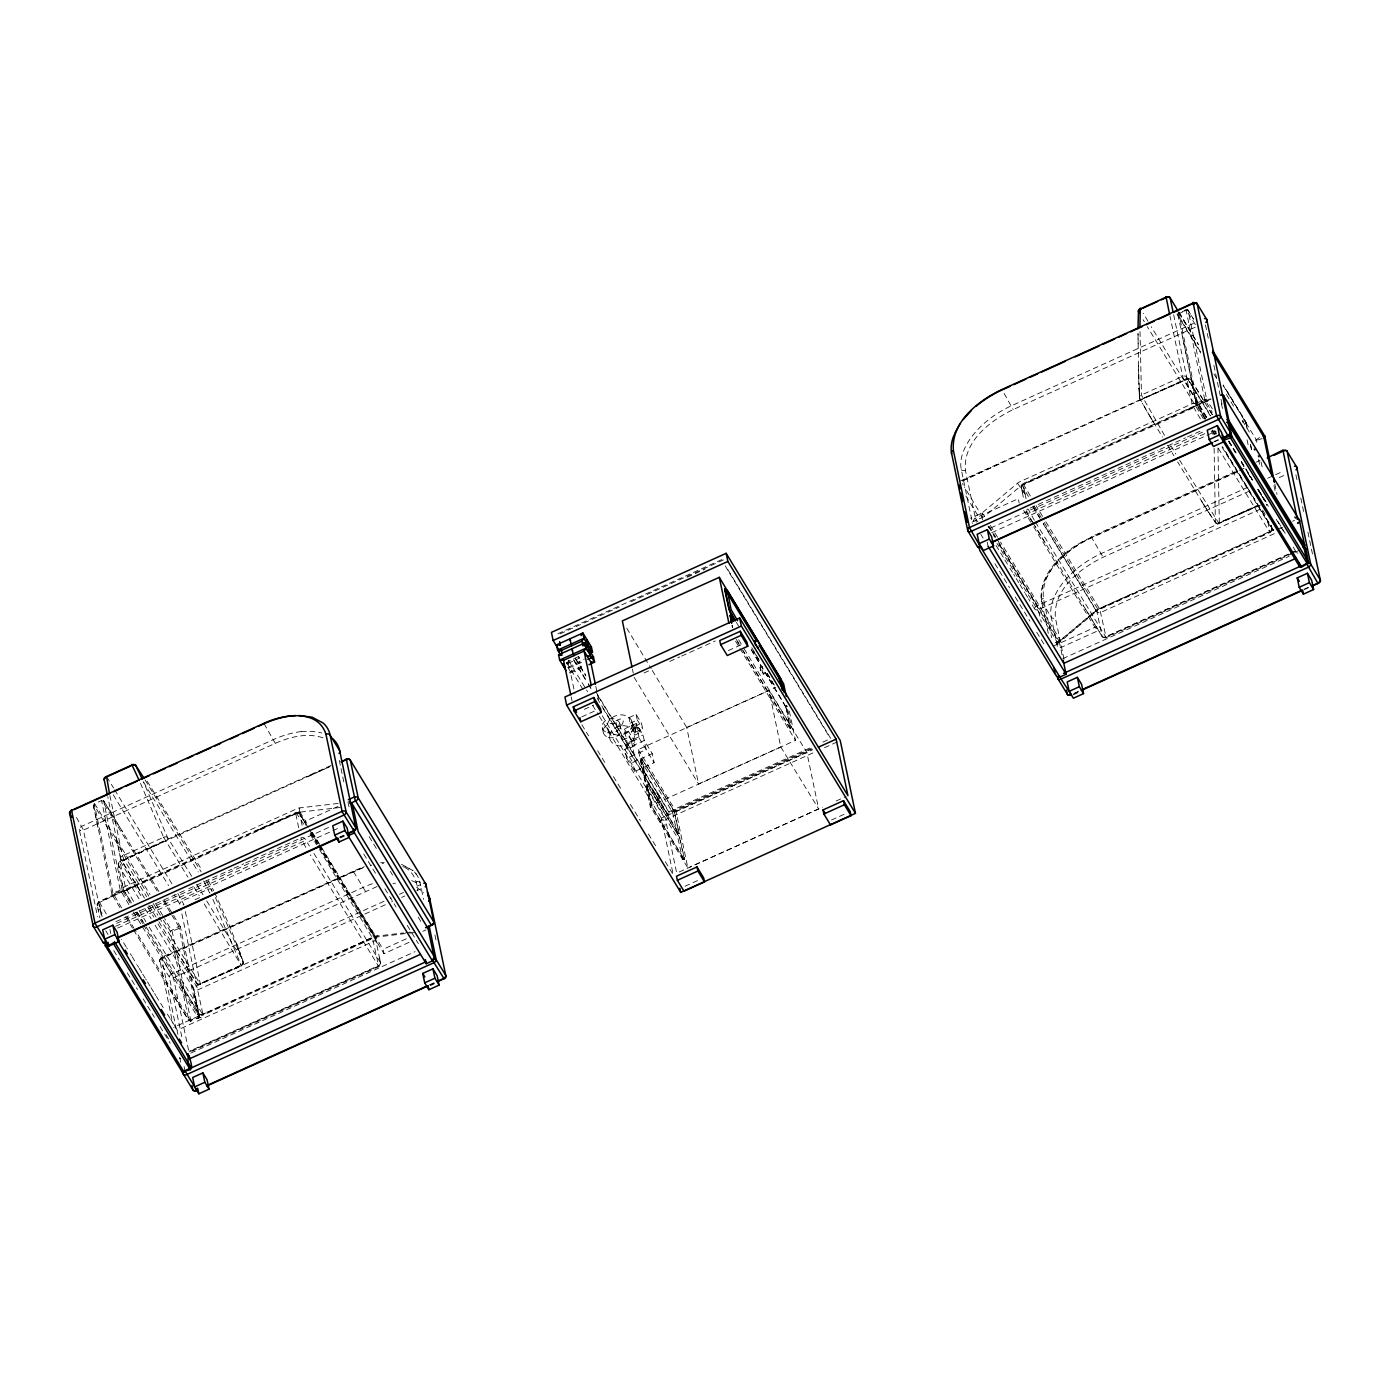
<?xml version="1.0" encoding="UTF-8"?>
<svg xmlns="http://www.w3.org/2000/svg" width="1390" height="1390" viewBox="0 0 1390 1390"><rect width="100%" height="100%" fill="white"/><g stroke="black" fill="none" stroke-linecap="round" stroke-linejoin="round"><path stroke-width="0.75" stroke-dasharray="5 3.75" d="M148.73 896.081L93.686 804.428M1296.575 552.595L1297.913 553.185M1217.935 447.945L1219.36 523.735L1215.677 522.953L1203.201 503.805M133.527 929.858L188.849 1020.66C208.465 1015.013 206.328 1015.986 188.918 1020.833L169.841 989.454M751.226 649.808L784.255 704.4A5.491 0.904 65.8 0 1 784.933 705.599L786.653 709.091L790.267 728.516L786.323 708.778M616.013 720.715C631.911 712.201 616.865 738.159 615.926 720.854M657.818 793.568C659.486 796.331 657.487 791.64 655.038 793.221C654.065 794.958 654.899 797.096 655.837 798.659C662.3 805.991 658.096 788.755 659.833 798.937M660.111 821.559C666.14 813.098 667.165 836.711 660.146 821.907M765.664 672.517L763.666 674.15L760.695 670.414M190.969 1021.302L172.221 931.543L164.663 918.581M680.058 838.118L646.906 784.429L652.066 806.756L684.488 859.819L679.432 837.371L644.769 780.311L640.373 759.896L641.381 758.176L674.237 811.1L679.154 833.531L646.576 780.485L641.537 758.193L673.942 811.117L679.102 833.531M973.747 520.503L973.678 521.233A3.961 3.84 -64.6 0 1 974.807 518.227M657.522 793.36L659.677 799.007M641.329 758.245L646.385 780.693L678.511 833.288M1271.885 529.868L1269.921 532.613L1095.528 611.218L1059.858 641.12L1056.053 642.84M790.476 728.395L742.955 650.398M1266.655 505.474L1266.742 505.23A2.624 2.068 -11.8 0 0 1266.655 504.118L1266.777 504.535M1245.735 423.742L1245.909 423.255A2.624 2.068 -11.8 0 0 1245.735 421.952L1223.148 384.874M1271.815 530.111L1271.694 530.355A3.475 2.745 -11.8 0 1 1269.991 531.849L1098.083 609.619A6.62 3.892 -31.4 0 0 1095.528 611.218M631.303 732.374L633.371 728.047L635.126 727.318L638.948 727.908L640.321 732.165L635.595 734.928L631.303 732.374L635.126 727.318L640.321 732.165M1177.99 314.123L1187.581 309.692L1193.332 318.779M566.39 663.812L567.624 662.005M568.093 667.391L584.478 658.999M569.327 672.465L583.87 665.028M1177.903 313.514L1178.703 312.75L1197.433 402.648L1206.086 417.365M761.095 666.436C757.654 667.791 765.351 678.685 762.936 672.082A5.525 0.904 65.8 0 0 760.052 667.2M198.388 1017.932L199.118 1016.246L194.357 993.728L199.152 1016.472L198.179 1017.706L178.771 926.505L170.171 931.213L188.849 1020.66L190.951 1021.111M1205.13 419.346L1196.112 404.525A2.624 2.068 -11.8 0 0 1194.966 403.673L1194.097 403.482A3.51 2.78 -11.8 0 0 1191.995 403.882L1020.086 481.635A6.62 3.892 -31.4 0 0 1017.532 483.233L981.879 513.136L970.446 518.296M972.044 522.136L983.46 516.976A3.319 1.946 -31.4 0 0 984.745 516.177L1020.399 486.291A3.301 1.946 -31.4 0 1 1021.685 485.492L1193.593 407.722A3.197 1.877 -31.4 0 0 1196.13 404.525L1190.952 379.887A2.624 2.068 -11.8 0 0 1189.823 379.036L1188.954 378.844A3.51 2.78 -11.8 0 0 1186.852 379.244L1149.513 395.837M1056.469 643.379L1060.692 641.311L1096.38 611.235L1042.969 523.318M790.267 728.516L789.59 727.874A5.491 0.904 65.8 0 1 788.964 726.935L742.712 650.503M1060.17 641.676L1060.327 640.234L1000.539 542.1M1060.518 641.433L1059.058 641.033L996.995 539.198M761.06 666.453L762.745 666.574M962.575 481.009L1000.904 463.061M133.405 912.031L198.04 1017.532L199.031 1016.073L143.691 925.254M177.885 1034.386L177.034 1030.285L178.25 1029.695L373.649 941.343A3.51 2.78 -11.8 0 0 375.213 940.074L375.526 939.345A2.624 2.068 -11.8 0 0 375.352 938.059L370.73 930.344M962.523 480.662L1184.158 380.235A3.197 1.877 -31.4 0 0 1186.695 377.038L1173.612 314.574M960.646 480.818L1187.529 378.288L1190.726 379.418L1212.844 415.61M1195.139 327.258L1013.171 409.564C990.045 420.718 962.923 441.707 965.39 470.22L976.267 522.24M1237.534 471.349L1091.167 537.548C1068.041 548.702 1040.919 569.692 1043.386 598.221L1051.657 637.749M1249.523 491.035L1103.173 557.234C1080.047 568.388 1052.925 589.377 1055.392 617.907L1064.08 659.52M417.243 886.16L420.284 884.77M1258.124 505.804L1234.337 516.646M1292.561 521.233L1294.403 520.399M158.477 844.112L120.704 861.87A3.18 1.946 -32 0 0 118.289 865.084L123.467 889.722L131.372 902.683M150.589 847.674L120.026 861.783A3.51 2.78 -11.8 0 0 118.463 863.051L119.366 870.418M403.465 892.467L399.399 894.309M1273.865 529.781L1268.323 532.301M1184.193 310.265L1188.033 310.144L1206.711 399.59L1196.547 404.195L1205.182 418.338M1182.351 311.464L1188.033 310.144M98.29 802.047L101.922 800.397L157.261 891.198M1193.541 323.401L1011.573 405.706A66.32 39.042 -31.4 0 0 985.753 421.987C975.728 430.622 966.728 441.169 962.488 453.905A61.09 35.966 -31.4 0 0 961.289 469.577L972.6 523.683M322.897 737.777C307.155 732.547 290.006 736.874 275.289 743.32L83.452 830.108A3.51 2.78 -11.8 0 1 81.35 830.508L80.464 830.317M557.876 633.753L723.808 558.693L724.016 559.666L629.201 602.565M560.066 633.84L619.315 607.03M687.199 577.267L704.956 569.24M144.473 898.096L120.791 859.176A2.624 2.068 -11.8 0 1 120.6 857.891L120.93 857.161A3.51 2.78 -11.8 0 1 122.494 855.893L163.62 837.301L140.494 783.369M151.493 847.257L162.908 842.114M1143.171 398.704L1149.825 395.681M578.379 656.653L568.11 661.293L569.101 665.949L566.877 662.318M568.024 663.325L579.317 658.2L579.039 656.897M568.997 667.982L584.061 661.171M570.091 673.247L581.402 668.121L579.352 661.31M338.17 803.437L299.806 807.885A6.62 3.892 -31.4 0 0 297.095 808.667L125.17 886.438A3.475 2.745 -11.8 0 0 123.467 887.932L123.276 888.418A2.624 2.068 -11.8 0 0 123.467 889.722A3.197 1.877 -31.4 0 0 126.768 890.26L298.676 812.524A3.301 1.946 -31.4 0 1 300.049 812.125L340.967 807.382M1212.358 408.782L1206.138 399.069L1196.599 403.1L1205.564 418.929M133.822 886.299L99.698 902.353A3.18 1.946 -31.9 0 0 97.3 905.585L99.906 917.904M258.957 829.656L99.038 902.284A3.475 2.745 -11.8 0 0 97.317 903.795L98.377 910.919M1059.632 467.492L1187.738 409.546M143.326 881.99L148.904 879.47M257.185 830.49L262.918 827.867M1062.603 466.171L1023.057 484.328A3.51 2.78 -11.8 0 0 1021.494 485.597L1021.181 486.309A2.624 2.068 -11.8 0 0 1021.355 487.612L1023.7 499.114M1170.884 417.209L1176.461 414.672M1057.078 468.691L1023.735 484.398A3.18 1.946 -31.9 0 0 1021.337 487.612L1027.262 497.151M337.892 806.478L305.088 821.316L306.009 825.712M584.286 709.352L593.6 705.13M115.978 921.605L186.764 889.583M188.727 888.697L231.991 869.132M233.954 868.246L243.771 863.798M245.752 862.912L259.513 856.674M261.476 855.788L300.796 837.996A3.475 2.745 -11.8 0 1 303.211 837.649L303.767 837.788A2.624 2.068 -11.8 0 1 304.914 838.657L309.414 846.058M1030.181 508.08L1157.974 450.273M1159.938 449.387L1173.716 443.167M1175.679 442.263L1185.496 437.815M1187.477 436.929L1201.238 430.709M116.708 923.325L329.221 827.206M990.74 527.974L1203.254 431.856M115.613 926.331L302.394 841.853A3.197 1.877 -31.4 0 0 304.931 838.639M1204.8 433.663L1029.799 512.823A3.197 1.877 -31.4 0 1 1026.48 512.267M581.767 716.875L596.692 710.116M728.291 650.59L741.339 644.682M117.681 928.034L340.046 827.45M991.713 532.683L1216.042 431.213M195 899.747L200.525 897.245M339.421 837.197L343.365 835.407M1213.922 441.62L1217.866 439.831M340.22 837.284L344.181 835.494M1214.721 441.725L1218.682 439.935M340.481 837.892L344.338 836.137M628.975 717.64L636.099 714.425L641.52 723.321L642.701 728.899L635.577 732.13L630.139 723.234L628.975 717.64L634.396 726.536L635.577 732.13M1259.548 437.52L1254.718 440.856L1262.155 438.632M630.139 723.234L637.263 720.003L636.099 714.425M636.151 723.599L639.192 738.159L627.342 743.511L624.318 728.968L636.151 723.599L643.101 735.015L646.142 749.558L626.682 758.349L634.691 771.485L654.134 762.676L652.24 753.641L644.248 740.505L624.805 749.297L626.682 758.349M634.396 726.536L641.52 723.321M628.454 731.209L621.33 734.441L622.511 740.019L627.933 748.915L635.056 745.7L633.892 740.106L628.454 731.209L629.635 736.804L635.056 745.7M622.511 740.019L629.635 736.804M634.292 754.909L631.251 740.366L643.101 735.015M633.892 740.106L626.768 743.337L627.933 748.915M1235.137 471.714L1091.185 536.801L1103.173 557.234M1256.23 462.175L1260.07 460.438M363.763 867.273L161.431 958.092A3.475 2.745 -11.8 0 0 159.728 959.604L172.621 1023.04M1239.498 470.445L1245.44 467.77M1236.353 472.339L1091.984 537.635A66.32 39.042 -31.4 0 0 1066.147 553.915C1056.122 562.55 1047.122 573.097 1042.882 585.833A61.09 35.966 -31.4 0 0 1041.683 601.505L1051.292 617.247L1057.373 646.385M634.691 771.485L632.798 762.432L652.24 753.641M1247.942 487.195L1101.575 553.394A66.32 39.042 -31.4 0 0 1075.738 569.657C1065.713 578.309 1056.73 588.839 1052.473 601.575A61.09 35.966 -31.4 0 0 1051.292 617.247A2.624 2.068 -11.8 0 0 1052.421 618.116L1053.29 618.289A3.51 2.78 -11.8 0 0 1055.392 617.907M1267.715 478.247L1273.64 475.554M1275.62 474.668L1283.543 471.088M377.072 886.542L173.437 977.778A3.51 2.78 -11.8 0 1 171.335 978.178L170.466 977.987A2.624 2.068 -11.8 0 1 169.319 977.135L159.728 961.376A2.624 2.068 -11.8 0 1 159.555 960.09L161.466 957.345L364.232 866.37M1279.2 477.621L1285.124 474.928M1179.606 460.142L1218.63 522.901L1257.794 505.178M1219.43 522.988L1258.593 505.265M383.988 901.293L196.372 986.049A3.18 1.807 -30.8 0 0 193.888 989.141L199.065 1013.762A2.624 2.068 -11.8 0 0 200.195 1014.631L201.064 1014.804A3.51 2.78 -11.8 0 0 203.166 1014.422L375.091 936.652A6.62 3.892 -31.4 0 1 377.802 935.87M390.329 898.427L391.233 898.01M1229.924 518.661L1037.044 605.779A3.18 1.807 -30.9 0 0 1034.542 608.872M1260.487 505.143L1218.735 523.057M385.343 904.751L198.023 989.784A3.51 2.78 -11.8 0 1 195.921 990.167L195.052 989.993A2.624 2.068 -11.8 0 1 193.905 989.124L154.829 924.784M342.722 950.969L372.19 937.52A3.18 1.79 -31 0 1 375.387 938.042L380.495 962.714A3.197 1.877 -31.4 0 1 377.976 965.876L189.231 1051.274M1276.784 529.59L1282.292 527.21M1280.798 528.374L1282.605 527.54M811.256 748.428L669.163 812.716L668.955 811.725L811.048 747.455M822.897 742.104L830.786 738.524L726.101 566.738M602.982 708.396L668.069 815.218L667.86 814.245L812.073 749.001M665.324 861.731L673.212 874.692L661.414 818.171L812.577 749.801M1055.253 642.753L1059.058 641.033A3.319 1.946 -31.4 0 0 1060.327 640.234L1095.998 610.332A3.301 1.946 -31.4 0 1 1097.266 609.532L1269.192 531.779A3.197 1.877 -31.4 0 0 1271.728 528.565L1270.842 524.464M676.409 871.686L665.532 819.596L814.731 752.112M824.548 747.681L838.292 741.461M409.094 942.351L384.005 953.696L383.084 949.301L408.173 937.955M422.855 931.317L425.983 929.91M1053.394 646.107L1096.293 626.699L1097.214 631.095L1060.535 647.688L997.03 543.455M1288.252 554.158L1105.398 636.863A3.197 1.877 -31.4 0 1 1102.079 636.325L1035.011 526.132M1290.215 553.272L1296.123 550.596M190.048 1051.361L378.792 965.998A3.041 2.398 -11.8 0 0 380.321 962.784M1289.051 554.245L1106.214 636.968A3.475 2.745 -11.8 0 1 1103.799 637.315L1103.226 637.176A2.624 2.068 -11.8 0 1 1102.096 636.307L1096.953 611.652L1043.386 523.509M1291.032 553.359L1296.922 550.701M191.942 1051.222L378.81 966.693L380.704 963.861L379.453 957.363M1292.926 553.22L1105.606 637.906L1102.218 636.62L1083.557 605.884M1294.889 552.334L1300.779 549.658M190.76 1053.099L415.089 951.629M1062.829 658.634L1289.121 556.278M429.406 984.867L435.348 982.191M679.102 872.017L692.846 865.814M694.809 864.928L822.411 807.208M836.154 800.988L845.971 796.539M1074.626 693.019L1078.571 691.23M1303.907 589.308L1307.868 587.518M430.222 984.954L434.166 983.164M1073.462 694.01L1079.387 691.317M1304.724 589.395L1308.668 587.605M430.466 985.562L434.323 983.825M1073.341 694.774L1079.127 692.151M684.992 886.264L699.917 879.523M831.515 819.996L846.441 813.237M1152.24 394.621L1187.72 379.227A3.18 1.946 -31.5 0 1 1190.987 379.87L1193.61 384.161M1147.706 396.654L1151.65 394.864M307.92 776.524L329.986 766.585M310.978 775.116L124.092 859.75L146.645 896.776M311.447 774.925L330.073 766.637M1188.328 409.303L1211.177 399.243M1185.965 410.38L1211.072 399.121M260.347 829.066L266.081 826.442M262.727 827.988L295.653 813.359A3.51 2.78 -11.8 0 1 297.755 812.959L298.624 813.15A2.624 2.068 -11.8 0 1 299.754 814.001L303.454 819.978M265.89 826.564L296.522 813.324A3.18 1.946 -31.6 0 1 299.788 814.001L302.325 826.338M650.798 807.625L638.253 749.558L769.018 690.517L806.843 752.442L818.641 808.963L689.84 867.117M391.685 901.884L392.606 901.467M638.253 749.558L676.079 811.482L687.876 868.003L650.051 806.061L780.815 747.021L769.018 690.517M1129.948 594.885L1099.403 608.577A3.18 1.807 -30.7 0 0 1096.919 611.67A2.624 2.068 -11.8 0 0 1098.083 612.521L1098.969 612.695A3.51 2.78 -11.8 0 0 1101.054 612.312L1275.221 533.256M205.911 1012.858L175.383 1026.55A3.18 1.807 -30.7 0 0 173.68 1027.783M676.079 811.482L806.843 752.442M644.057 672.951L649.999 670.293M669.772 661.397L679.675 656.949M681.656 656.063L695.504 649.842M697.485 648.956L715.294 640.964M789.346 711.089L795.48 740.384L698.527 783.943L686.712 727.422L775.759 687.424M401.658 897.401L404.838 895.977M331.063 765.438L147.531 848.334L119.992 861.07L118.063 863.763A2.624 2.068 -11.8 0 0 118.306 865.084L139 898.791M1210.238 398.808L1023.023 483.616L1021.111 486.291L1022.415 492.946M416.826 890.677L422.334 888.279M1260.469 509.122L1038.678 609.515A3.475 2.745 -11.8 0 1 1036.28 609.88L1035.706 609.724A2.624 2.068 -11.8 0 1 1034.577 608.872L1033.656 607.326M678.911 833.635L676.704 832.714M682.195 858.985L684.714 859.715L679.849 838.309M370.279 865.449L371.582 865.153M180.735 1058.572L179.397 1058.242M199.031 1013.779A3.197 1.877 -31.4 0 0 202.349 1014.318L374.275 936.565A3.301 1.946 -31.4 0 1 375.63 936.182L403.639 932.933M405.793 932.673L412.257 931.926M405.411 933.576L375.456 937.225L202.558 1015.378L199.187 1014.092L180.509 983.356M409.511 933.107L415.645 932.395M392.918 883.38L395.542 883.206M301.283 731.592L312.09 731.314L321.733 732.947M380.634 862.79L384.266 862.547M382.233 863.59L383.536 863.503M633.371 728.047L638.948 727.908M401.484 864.285L413.108 870.696L402.127 864.875M411.735 880.635L419.572 884.11M760 667.078L760.66 670.293M402.805 866.526L403.726 866.96M404.612 867.412C413.369 871.443 416.965 881.347 417.712 890.347M416.618 887.098L423.707 892.745M1017.532 483.233L1027.175 497.394M1273.57 530.494L1255.431 500.765M190.812 1021.337L135.178 930.136M1178.824 312.767L1198.319 344.651M744.171 648.817L790.945 725.962M163.412 920.18L170.623 931.682L179.762 928.207L180.3 926.539L178.719 926.418L171.943 915.298M296.105 812.785L303.976 824.548M1187.303 378.671L1190.518 383.397M1273.379 530.216L1222.505 446.729M414.463 871.982L416.739 874.779M640.651 760.156L672.552 812.351L677.034 832.784M646.142 786.427L678.042 838.622L682.525 859.055M683.984 859.559L651.875 806.965L646.819 784.516L645.864 786.167L650.624 807.312M120.304 861.296L142.614 898.687M163.62 837.301L187.876 877.09M1216.233 432.446L1215.173 430.917M147.184 781.25L202.158 870.453M1191.143 384.335L1192.064 385.76M1209.387 513.657L1215.381 522.293A3.18 1.842 -34.9 0 0 1218.63 522.866M173.767 1024.1L177.034 1030.285M173.455 1023.613L170.31 1018.748M1192.69 386.698L1193.298 387.654M1213.227 434.531L1211.177 431.317M169.997 1018.262L166.904 1013.414M1196.025 391.928L1195.417 390.972M1208.761 512.702L1201.377 500.817M984.745 516.177L981.879 513.136L983.46 516.976M1196.634 392.884L1210.62 415.593M310.022 834.122L316.59 844.755M163.255 1007.594L158.165 999.358M1206.398 417.243L1151.25 326.754M308.163 827.484L299.215 813.15L295.722 812.594L123.641 890.156L98.985 901.571L97.144 904.282A2.624 2.068 -11.8 0 0 97.317 905.568L103.694 915.854M304.514 821.699L305.591 823.419M1195.73 387.602L1203.115 399.642M145.116 779.964L201.202 871.947M143.413 781.997L198.249 871.999M156.375 996.439L157.852 998.871M1226.484 390.347L1245.614 421.639L1247.091 428.172M1202.593 502.815L1177.643 461.88M1033.5 507.298L1039.616 517.323M1032.249 521.771L1026.289 511.694M1033.378 523.613L1045.749 543.872M965.876 496.004L979.741 518.661M311.291 832.714L313.723 836.693M319.544 849.585L372.537 938.146L378.81 966.693L310.283 854.815M139.678 890.191L120.913 859.507L116.413 838.57M131.459 902.927L123.588 890.034L121.938 882.737M137.089 912.118L142.718 921.327M151.024 987.717L153.995 992.564M154.585 993.537L155.767 995.466M1187.859 309.848L1193.68 319.405M1195.417 324.687L1185.948 309.536L1204.678 399.364L1212.219 412.222M1179.154 312.733L1198.684 344.737M1223.165 385.43L1255.969 439.257L1257.585 445.252M1200.439 351.809L1177.869 314.453L1196.529 404.108L1182.403 336.675M1213.991 374.049L1216.25 377.75M1226.414 394.43L1234.32 407.409M1242.226 420.371L1250.131 433.35M1176.983 314.018L1200.682 352.886M1229.021 441.186L1236.822 453.991M1241.27 461.306L1252.425 479.585M1259.097 490.548L1262.45 496.039M1263.562 497.863L1268.027 505.178M1278.053 521.632L1286.966 536.262M1228.83 441.481L1235.606 452.601M1241.253 461.862L1252.546 480.401M1258.193 489.662L1268.358 506.342M1276.263 519.321L1285.298 534.142M1293.204 547.121L1296.592 552.681M1228.413 441.064L1235.988 453.505M1241.409 462.401L1245.735 469.507M1248.185 473.608L1248.811 474.616M1210.36 415.923L1186.66 377.055A2.624 2.068 -11.8 0 0 1185.531 376.186L1184.662 376.012A3.51 2.78 -11.8 0 0 1182.56 376.395L1141.433 395.003A3.11 2.415 -5.5 0 0 1139.539 398.044L1142.736 403.986M1206.711 417.278L1182.977 377.75L1169.946 315.999M1213.991 430.344L1216.25 434.045M1262.554 510.026L1267.072 517.445M1212.341 430.049L1214.599 433.767M1212.688 430.639L1214.825 434.149M1226.067 452.601L1254.301 498.923M1211.906 430.448L1214.165 434.149M1222.053 447.111L1271.694 528.582A2.624 2.068 -11.8 0 1 1271.867 528.965L1271.051 525.142M1203.34 418.651L1147.289 326.65M1200.369 418.824L1192.307 404.959L1186.817 378.966M1218.422 448.449L1269.974 532.613L1267.419 519.547M1164.525 435.4L1141.485 395.177L1139.974 329.864M1170.814 445.703L1175.836 453.957M1153.231 421.813L1162.561 437.12M1167.6 445.373L1173.872 455.694M1004.119 393.457L1013.171 409.564M1028.444 496.595L1020.121 481.809M1034.091 505.856L1043.108 520.659M1044.237 522.518L1098.083 609.619M1032.822 506.655L1041.84 521.459M1034.316 520.225L1028.253 509.14M1035.446 522.084L1106.197 637.697L1099.82 609.307L1045.489 521.233M1026.098 511.503L1034.403 525.212M1023.665 510.425L1032.579 525.055M1033.691 526.88L1097.214 631.095M990.375 525.437L999.41 540.241M989.107 526.237L995.865 537.339M988.307 526.271L994.997 537.235M999.462 544.55L1059.632 643.292L1062.221 655.68M987.995 526.184L989.176 528.13M993.902 535.897L994.493 536.87M998.645 543.646L1037.27 606.179L1041.301 622.06M996.074 545.471L1003.615 557.842M1004.866 559.909L1008.636 566.095M1009.887 568.163L1012.406 572.28M1013.658 574.348L1014.926 576.416M1016.177 578.483L1019.27 583.539M977.639 521.771L975.398 518.105L1018.297 498.715L1019.218 503.111M980.853 534.385L983.112 538.086M994.962 563.732L1009.627 587.814M1015.273 597.057L1029.938 621.139M1036.714 632.241L1044.602 645.203M725.18 565.869L829.865 737.656M780.815 747.021L818.641 808.963M637.263 720.003L642.701 728.899M639.192 738.159L654.134 762.676M624.318 728.968L631.251 740.366M578.431 656.74L579.317 658.2M575.529 658.408L585.659 675.036M595.789 691.664L668.955 811.725M575.738 659.381L585.868 676.009M598.239 696.338L669.163 812.716M573.601 659.538L587.067 681.639M588.178 683.48L591.549 689.006M597.161 698.214L667.86 814.245M573.792 660.511L587.258 682.612M588.387 684.453L591.758 689.979M624.805 749.297L632.798 762.432M568.371 660.163L587.588 691.681M602.27 715.78L665.532 819.596M566.668 662.7L583.574 690.465M592.609 705.269L598.239 714.529M599.368 716.371L661.414 818.171M567.971 667.582L570.195 671.214L574.869 693.575M581.854 724.763L588.613 735.866M597.648 750.67L605.536 763.631M613.442 776.593L621.33 789.555M630.348 804.358L640.512 821.021M648.4 833.965L657.418 848.769M369.149 836.658L376.951 849.446M390.312 871.391L392.553 875.057M418.182 917.105L422.63 924.419M363.763 854.033L377.142 875.978M384.943 888.783L396.081 907.062M407.218 925.34L418.373 943.636M264.1 723.721L275.289 743.32M300.049 812.125L306.808 823.228M312.455 832.488L375.63 936.182M311.777 832.28L318.466 843.261M319.578 845.085L383.084 949.301M309.258 829.309L318.154 843.904M319.266 845.728L354.415 903.465M305.453 823.627L297.095 808.667M311.099 832.888L317.858 843.991M318.988 845.85L375.109 936.825M310.457 833.027L317.146 843.991M318.258 845.832L384.005 953.696M313.932 853.477L380.495 962.714M305.783 847.414L300.796 837.996M191.681 876.204L167.617 837.701L143.483 781.927M196.702 884.457L202.992 894.778M206.763 900.963L230.532 939.953C232.478 948.275 246.673 957.727 241.53 966.033L198.005 984.763L177.833 952.81M194.166 887.393L199.187 895.647M204.226 903.9L241.582 966.033L212.479 898.357M106.769 776.854L113.546 787.956M114.658 789.815L172.204 884.231M177.851 893.492L183.949 904.751A3.475 2.745 -11.8 0 1 181.551 905.116L180.978 904.96A2.624 2.068 -11.8 0 1 179.849 904.091L174.202 894.83M113.285 794.854L168.572 885.569M158.912 891.494L103.572 800.675L122.251 890.139L112.121 894.812L121.104 909.477M164.385 900.459L172.464 913.734M173.541 915.471L180.439 926.887M162.908 900.477L170.814 913.439M94.642 803.681L149.981 894.5M155.628 903.761L163.534 916.722M153.248 903.5L162.283 918.321M152.292 906.037L157.939 915.28M159.068 917.139L200.473 984.624L184.384 906.836M148.921 905.377L158.026 920.284M158.929 921.796L196.39 983.234A2.624 2.068 -11.8 0 0 197.519 984.085L198.388 984.276A3.51 2.78 -11.8 0 0 200.49 983.877L241.617 965.285A3.11 2.485 -18.4 0 0 243.459 961.95A3.18 1.894 -27.7 0 1 240.8 965.164L199.674 983.79A3.197 1.877 -31.4 0 1 196.355 983.251L180.717 908.261M147.913 907.427L153.838 917.122M157.974 923.916L196.963 987.143L203.149 1015.169L147.079 923.603M145.081 908.799L151.18 918.79M133.544 901.38L125.482 887.515L119.974 861.557M139.174 910.641L145.95 921.761M137.002 911.927L199.065 1013.762M130.139 903.014L121.799 889.669L112.92 893.006L111.982 894.465M135.786 912.292L142.562 923.412M76.45 817.407L83.4 829.934L101.209 915.141M128.888 904.612L120.235 889.913L101.505 800.345M121.625 907.896L112.938 893.092L94.242 803.646M127.272 917.174L134.048 928.294M125.621 916.879L132.398 927.999M126.177 946.955L121.469 939.188M126.768 947.928L127.359 948.901M130.33 953.748L131.511 955.694M132.102 956.668L136.828 964.417M137.419 965.39L138.6 967.336M139.191 968.309L142.145 973.156M142.736 974.129L145.099 978.004M145.689 978.977L146.28 979.95M147.462 981.896L150.433 986.744M105.779 930.779L108.038 934.48M113.754 950.586L119.401 959.847M127.307 972.826L137.471 989.506M143.118 998.767L154.412 1017.306M160.059 1026.567L170.223 1043.247M1178.807 312.055L1188.676 328.318M1247.907 473.069L1252.268 480.262M1257.724 489.245L1266.446 503.632M1209.682 410.293L1212.984 415.714M1249.419 475.606L1250.635 477.621M1251.243 478.612L1251.851 479.62M1150.798 417.799L1153.839 422.821M982.678 517.462L964.382 486.917M1019.878 584.547L1024.76 592.574M348.178 893.127L375.248 937.764L376.881 945.044M103.468 800.466L122.598 831.88M166.105 1034.699L170.501 1041.944M1257.95 489.662L1259.027 491.434M1260.105 493.207L1262.242 496.769M1151.407 418.807L1143.31 405.029M1042.552 516.368L1036.106 505.699M1025.368 593.582L1027.662 597.37M1028.583 598.899L1029.955 601.175M736.387 622.407L738.768 626.351M751.782 647.775L759.513 660.632M767.211 673.368L774.925 686.104M753.745 651.528L755.952 655.159M757.046 656.984L759.253 660.632M766.967 673.368L773.57 684.28M751.469 649.703L777.896 693.367M778.991 695.191L785.889 706.989M738.663 639.713L741.965 645.168M736.353 639.47L740.766 646.75M737.221 641.398L739.411 645.047M364.302 919.711L368.419 926.522M1150.19 416.809L1139.731 398.374L1138.792 383.327M735.553 641.19L738.889 646.697M740.001 648.539L795.48 740.384M626.803 628.245L651.215 668.642M652.31 670.484L686.712 727.422M634.17 677.399L698.527 783.943M1263.319 498.541L1264.396 500.33M1144.283 321.698L1143.101 319.735M1032.266 605.015L1033.187 606.544M1147.949 321.246L1143.379 313.289M1030.355 495.987L1023.023 483.616L1026.063 498.697M106.335 913.96L99.02 901.571L102.043 916.67M206.624 881.069L212.305 891.303M203.583 880.999L209.734 893.092A3.423 2.763 -28.1 0 0 211.454 891.164M645.308 781.354L644.317 778.869M963.27 484.971L962.453 483.529M208.222 880.548L213.747 890.747M199.031 1016.073L180.335 926.609M112.017 894.552L93.391 805.279M1242.903 422.247L1242.434 421.396A3.197 1.877 -31.4 0 1 1245.753 421.952L1247.039 428.207M786.566 705.46L787.07 706.624M214.651 892.606L230.688 928.433L243.337 961.984L242.677 960.038M785.506 706.172L786.115 707.441M786.618 705.547L787.053 706.554M215.433 897.61L242.572 959.76M785.767 707.354L786.375 709.022M236.595 943.115L240.418 953.783M365.292 891.007L353.286 871.322M122.442 855.806L124.075 859.663A3.197 1.877 -31.4 0 1 120.756 859.194L107.742 796.696M98.064 827.623L93.304 805.088M1295.897 474.72L1297.235 481.096M1300.797 498.107L1302.117 504.483M1302.569 506.603L1303.907 512.98M1307.903 532.109L1309.224 538.486M1309.675 540.623L1311.013 547M1311.448 549.12L1312.785 555.496M1274.821 483.963L1276.993 494.353M1273.97 485.597L1275.707 493.919M1261.043 461.88L1262.346 468.1M1258.558 459.464L1260.296 467.787M1246.795 426.73L1245.961 422.786L1246.83 426.991M1250.514 444.539L1252.164 452.462M1250.514 444.87L1251.817 451.125M1247.073 439.831L1248.376 446.068M1205.46 324.913L1206.798 331.289M1207.25 333.409L1208.57 339.786M1213.904 365.309L1215.242 371.686M1215.677 373.806L1217.015 380.182M1217.449 382.302L1218.787 388.696M1219.239 390.816L1220.559 397.192M1221.011 399.312L1222.349 405.689M1221.393 403.604L1222.679 409.772M1048.286 633.406L1041.457 600.671C1038.313 571.116 1068.389 546.67 1091.167 537.548M981.635 515.29L982.539 519.686M987.23 542.152L988.099 546.287M787.678 709.352L791.327 726.327L790.354 728.117M732.235 625.292L732.721 627.637M731.991 625.396L732.478 627.741M632.415 669.024L633.284 673.212M632.155 722.105L634.431 732.982M619.923 723.947L620.913 728.69M607.534 727.856L609.793 738.733M595.806 686.33L597.074 692.428M597.491 694.461L598.777 700.56M602.252 727.7L603.243 732.443M571.186 696.911L572.037 700.977M434.931 935.001L436.234 941.239M415.68 873.354A61.09 35.966 -31.4 0 1 420.075 882.667L423.55 899.313M339.282 760.278L340.585 766.516M341.019 768.601L342.322 774.838M342.757 776.923L344.06 783.161M347.969 801.891L349.272 808.129M298.659 827.728L295.618 813.011M188.536 1050.076L173.281 977.187L161.466 957.345L176.547 1030.372M181.76 1036.662L169.337 977.135A3.197 1.877 -31.4 0 1 171.856 973.956L363.693 887.168A66.32 39.042 -31.4 0 1 374.397 882.998M184.088 1066.512L184.974 1070.769M109.88 795.497L122.494 855.893M109.949 929.562L110.783 933.489M301.283 731.592A66.32 39.042 -31.4 0 0 273.708 739.48L81.854 826.251A3.197 1.877 -31.4 0 0 79.3 829.465L97.543 916.618M179.692 1057.321L180.978 1063.454M635.126 727.318L635.595 734.928M1138.792 382.98L1138.723 379.939M1138.688 378.914L1138.619 374.866M1138.584 373.51L1138.514 369.462M1138.462 365.414L1139.644 398.027A3.18 1.894 -27.7 0 0 1143.032 398.826M1138.48 366.091L1138.115 341.141M1138.149 343.851L1138.062 336.432M1138.097 339.125L1138.01 331.724M1214.13 448.292L1215.381 522.293A3.11 2.415 -5.5 0 0 1219.378 522.901M1138.045 335.094L1138.028 333.079M1026.689 512.18A3.041 2.398 -11.8 0 1 1026.446 510.773M1026.828 509.904A3.041 2.398 -11.8 0 1 1027.749 509.053M1214.912 434.392A3.214 1.859 -34.2 0 1 1216.198 433.315M965.39 470.22A3.51 2.78 -11.8 0 1 963.305 470.619L962.419 470.428A2.624 2.068 -11.8 0 1 961.289 469.577M1043.403 598.221A3.475 2.745 -11.8 0 0 1041.683 599.716L1041.51 600.202A2.624 2.068 -11.8 0 0 1041.683 601.505M211.419 891.164A2.728 2.207 -28.1 0 0 211.384 889.583A3.214 1.911 -28.5 0 0 208.153 889.253L182.368 900.894A3.197 1.877 -31.4 0 0 179.814 904.108M163.673 837.371A3.11 2.485 -18.4 0 1 167.703 837.631A3.18 1.842 -34.9 0 1 165.202 841.124M415.975 882.024A3.51 2.78 -11.8 0 1 418.077 881.625L418.946 881.799A2.624 2.068 -11.8 0 1 420.075 882.667M159.711 961.394A3.197 1.877 -31.4 0 1 162.248 958.214L354.103 871.408A66.32 39.042 -31.4 0 1 362.981 867.864M80.464 830.317A2.624 2.068 -11.8 0 1 79.334 829.448M377.75 935.818A3.023 1.564 84.5 0 1 375.613 936.252M299.997 812.194A3.023 1.564 84.5 0 1 299.84 807.955M1139.505 397.644L1138.966 388.071L1139.505 397.644M608.368 737.395A9.018 7.141 -11.8 0 0 621 729.194A9.018 7.141 -11.8 0 0 606.874 725.094A9.018 7.141 -11.8 0 0 608.368 737.395M607.378 732.669A9.018 7.141 -11.8 0 0 620.01 724.451A9.018 7.141 -11.8 0 0 605.884 720.368A9.018 7.141 -11.8 0 0 607.378 732.669M617.212 745.509A12.649 10.008 -11.8 0 0 634.57 733.694A12.649 10.008 -11.8 0 0 614.571 728.377A12.649 10.008 -11.8 0 0 617.212 745.509M614.936 734.65A12.649 10.008 -11.8 0 0 632.311 722.817A12.649 10.008 -11.8 0 0 612.295 717.501A12.649 10.008 -11.8 0 0 614.936 734.65"/><path stroke-width="1.5" d="M190.447 1069.622L182.16 1071.916L105.293 945.721L106.196 944.175L106.995 946.086L113.476 943.132M1301.544 567.033L1308.685 562.95L1305.697 548.459L1304.063 548.268L1228.395 424.089M735.449 620.896L728.916 609.15L724.763 589.151L729.941 612.104A5.491 0.904 65.8 0 0 730.619 613.32L733.92 618.776M731.748 622.946L730.254 615.423L731.505 623.05M966.745 520.903L966.658 521.146A2.624 2.068 -11.8 0 0 966.745 522.258M954.009 435.139L952.88 438.145A61.09 35.966 -31.4 0 0 951.681 453.818L967.77 530.806L977.379 546.565A3.197 1.877 -31.4 0 0 980.662 547.104L981.514 547.382A3.041 2.398 -11.8 0 1 977.552 546.478M954.582 433.628L959.743 424.263M581.02 635.682L582.879 632.971L591.41 646.993L592.505 652.24L588.63 652.014M583.088 645.603L584.947 642.892L593.478 656.914L594.572 662.161L588.926 664.715M188.328 1054.958C186.26 1070.995 196.198 1075.373 188.797 1055.914M963.166 419.554L971.454 410.467M1271.798 475.206L1263.979 437.798L1264.831 436.165L1212.879 350.906M1304.862 550.179L1305.766 548.633L1228.864 422.438L1231.801 436.373L1230.532 437.867L1307.66 564.305L1304.063 548.268M1222.627 438.145L1228.569 435.452A3.51 2.78 -11.8 0 0 1230.133 434.184L1230.445 433.471A2.624 2.068 -11.8 0 0 1230.272 432.168L1206.728 319.491L1197.138 303.75A2.624 2.068 -11.8 0 0 1195.991 302.881L1195.122 302.707A3.51 2.78 -11.8 0 0 1193.02 303.089L1001.182 389.878C978.056 401.032 950.916 422.004 953.401 450.534L969.577 527.905L980.68 547.121M1142.893 308.18L1157.627 301.508M1161.31 299.84L1166.835 297.356A3.197 1.877 -31.4 0 1 1170.172 297.894L1178.025 310.873M108.611 776.02L130.712 766.029M332.714 738.768A61.09 35.966 -31.4 0 1 339.681 750.739L355.77 827.745A2.624 2.068 -11.8 0 1 355.944 829.031L355.77 829.517A3.475 2.745 -11.8 0 1 354.05 831.011L342.218 811.916L325.972 734.337C317.806 708.274 282.361 714.391 263.301 723.634L71.446 810.422A3.475 2.745 -11.8 0 0 69.726 811.916L69.552 812.403A2.624 2.068 -11.8 0 0 69.726 813.706L93.269 926.383L102.877 942.125A2.624 2.068 -11.8 0 0 104.007 942.993L104.58 943.132M74.226 809.606L109.827 793.516M113.789 791.727L121.695 788.147M125.656 786.358L137.523 780.989M141.467 779.199L149.39 775.62M153.334 773.83L165.202 768.462M169.163 766.672L177.069 763.093M186.972 758.61L192.897 755.934M196.859 754.145L210.707 747.889M214.651 746.1L220.593 743.407M230.479 738.941L238.385 735.362M242.346 733.572L254.214 728.204M258.175 726.414L264.1 723.721A66.32 39.042 -31.4 0 1 291.674 715.833L295.358 715.589M976.145 406.228A66.32 39.042 -31.4 0 1 1001.981 389.964L1009.887 386.385M1013.849 384.596L1025.716 379.227M1029.677 377.437L1037.583 373.858M1041.544 372.068L1065.279 361.331M1075.165 356.865L1098.899 346.127M1102.843 344.338L1114.71 338.969M1118.672 337.179L1126.578 333.6M1130.539 331.81L1142.406 326.442M1146.368 324.652L1154.273 321.073M1158.235 319.283L1170.102 313.914M1174.046 312.125L1193.836 303.176A3.197 1.877 -31.4 0 1 1197.155 303.732M726.153 553.324L727.856 561.456L836.137 739.15L847.935 795.653L739.654 617.977L564.931 696.998L566.634 705.13L680.735 892.363L855.458 813.341L840.255 740.575L726.153 553.324L551.43 632.363L553.133 640.495L559.892 651.597M553.133 640.495L727.856 561.456M560.795 655.42L557.599 650.155L556.504 644.908L582.879 632.971L583.974 638.236L592.505 652.24M561.473 650.381L581.993 641.103L583.974 638.236L557.599 650.155L561.473 650.381L562.133 653.509M585.312 640.807L587.136 639.973L588.231 645.238L585.85 646.315M591.289 685.6L584.061 651.041L563.541 660.32L559.666 660.076L558.572 654.829L584.947 642.892L586.041 648.157L594.572 662.161L590.698 661.935L584.061 651.041L586.041 648.157L559.666 660.076L566.077 670.588M587.379 650.728L589.221 649.912L590.316 655.159L587.379 656.48M565.226 666.505L563.94 667.078L563.245 663.812M587.831 659.468L593.478 656.914L590.09 656.706M348.334 799.702L354.05 797.113A3.041 2.398 -11.8 0 1 357.977 797.843M566.634 705.13L741.356 626.091L739.654 617.977M349.933 803.542L355.632 800.953A3.197 1.877 -31.4 0 0 358.186 797.756L350.297 760.139A2.624 2.068 -11.8 0 0 349.168 759.288L348.595 759.131A3.475 2.745 -11.8 0 0 346.197 759.496L341.071 761.703M573.271 706.815L593.773 697.537L600.411 708.431L601.262 712.514L580.759 721.792L574.122 710.898L573.271 706.815L576.589 712.253M740.297 631.269L719.777 640.547L720.628 644.63L727.265 655.524L747.785 646.246L746.934 642.163L740.297 631.269L741.148 635.352L747.785 646.246M969.49 527.522L1216.563 415.766A3.475 2.745 -11.8 0 1 1218.978 415.402L1219.534 415.558A2.624 2.068 -11.8 0 1 1220.681 416.427L1230.272 432.168A3.197 1.877 -31.4 0 1 1227.752 435.348M574.122 710.898L594.625 701.62L593.773 697.537M720.628 644.63L741.148 635.352M112.885 925.219L102.686 929.823L104.65 939.206L108.854 946.103L119.036 941.499L117.09 932.117L112.885 925.219L114.831 934.601L119.036 941.499M342.93 821.143L332.749 825.764L334.712 835.147L338.917 842.045L349.099 837.44L347.135 828.058L342.93 821.143L344.894 830.542L426.226 963.704L432.446 960.89L354.45 832.905L353.581 828.77M987.369 529.642L977.187 534.264L979.151 543.646L983.356 550.544L993.537 545.94L991.591 536.557L987.369 529.642L989.332 539.042L993.537 545.94M1217.431 425.583L1207.25 430.188L1209.213 439.588L1213.418 446.485L1223.6 441.881L1221.636 432.481L1217.431 425.583L1219.395 434.983L1299.459 566.425L1301.44 567.12M104.65 939.206L114.831 934.601M334.712 835.147L344.894 830.542M979.151 543.646L989.332 539.042M1209.213 439.588L1219.395 434.983M118.028 937.329L337.44 838.083M347.326 833.618L353.251 830.925A3.197 1.877 -31.4 0 0 355.805 827.728L346.162 811.986L330.09 734.997A61.09 35.966 -31.4 0 0 323.106 723.009L312.142 717.205L298.954 715.485M992.529 541.77L1211.941 442.524M1221.827 438.059L1228.569 435.452M116.864 938.319L336.276 839.074M348.126 833.705L354.068 831.029M991.365 542.743L1212.74 442.611M1229.75 435.956L1223.269 438.91L1222.731 440.578L1230.671 437.815L1229.75 435.956L1231.731 436.199L1308.633 562.394L1300.275 566.911L1298.642 562.498M348.23 835.72L354.45 832.905M1267.194 457.935L1283.04 450.03L1283.821 450.864A3.197 1.877 -31.4 0 1 1287.157 451.42A2.624 2.068 -11.8 0 0 1285.993 450.568L1285.124 450.377A3.51 2.78 -11.8 0 0 1283.022 450.777M1273.935 455.329L1281.841 451.75M818.467 747.142L836.137 739.15M425.531 927.599L431.23 925.01A3.197 1.877 -31.4 0 0 433.784 921.813L425.896 884.196L350.297 760.139A3.18 1.946 -31.7 0 0 347.048 759.496L343.452 760.938M426.33 927.686L432.047 925.097A3.51 2.78 -11.8 0 0 433.611 923.829L433.923 923.116A2.624 2.068 -11.8 0 0 433.75 921.813L358.151 797.773M117.351 939.848L189.787 1058.694L420.006 954.548M1296.001 558.311L1063.819 663.343L992.495 546.322M188.936 1068.98L426.122 961.689M1063.437 673.42L1300.623 566.13M1063.159 660.198L1066.095 674.272L1059.875 677.086L981.879 549.102M1059.701 676.044L1061.074 679.05L1308.146 567.294A3.197 1.877 -31.4 0 0 1310.701 564.097L1287.123 451.42L1296.731 467.179L1320.257 579.856A2.624 2.068 -11.8 0 1 1320.448 581.142L1320.118 581.871A3.51 2.78 -11.8 0 1 1318.554 583.14L1312.629 585.816M202.871 1072.889L192.689 1077.493L194.652 1086.893L198.857 1093.791L209.039 1089.187L207.075 1079.787L202.871 1072.889L204.834 1082.271L209.039 1089.187M422.734 973.434L432.933 968.83L437.138 975.728L439.101 985.128L428.902 989.732L424.697 982.834L422.734 973.434L424.836 976.892M1077.372 677.33L1067.19 681.934L1069.153 691.334L1073.358 698.232L1083.54 693.61L1081.576 684.228L1077.372 677.33L1079.335 686.712L1083.54 693.61M1297.235 577.875L1307.434 573.271L1311.639 580.169L1313.602 589.551L1303.403 594.173L1299.198 587.258L1297.235 577.875L1299.337 581.333M194.652 1086.893L204.834 1082.271M424.697 982.834L434.896 978.212L432.933 968.83M1069.153 691.334L1079.335 686.712M1299.198 587.258L1309.397 582.653L1307.434 573.271M208.031 1084.999L427.442 985.771M437.311 981.288L443.254 978.612A3.197 1.877 -31.4 0 0 445.79 975.398M1082.532 689.44L1301.944 590.194M1311.812 585.729L1318.554 583.14M206.867 1085.99L428.242 985.857M438.128 981.375L444.053 978.699L432.29 959.847M1081.368 690.43L1302.743 590.298L1303.403 594.173M696.998 866.926L676.496 876.204L677.347 880.304L683.984 891.198L704.504 881.92L703.653 877.837L696.998 866.926L697.867 871.026L704.504 881.92M823.002 809.936L843.522 800.657L850.159 811.552L851.01 815.652L830.508 824.93L823.87 814.019L823.002 809.936L825.226 813.567M677.347 880.304L697.867 871.026M823.87 814.019L844.373 804.741L843.522 800.657M786.288 696.425L783.665 683.88L719.308 577.337L622.355 620.896L631.981 666.939M1227.266 422.247L1228.916 422.525L1226.866 422.195M1212.358 352.487L1263.18 435.887L1264.778 436.008L1274.387 481.878M341.662 761.685L342.565 761.32M1301.509 566.755L1224.312 440.7L1222.696 434.844M556.504 644.908L560.135 645.116M587.536 646.75L591.41 646.993M558.572 654.829L562.203 655.038M1226.936 419.641L1227.804 419.832A2.624 2.068 -11.8 0 1 1228.934 420.684L1304.532 544.741A2.624 2.068 -11.8 0 1 1304.706 546.027L1304.393 546.757A3.51 2.78 -11.8 0 1 1303.803 547.399M730.115 615.475L730.793 616.118A5.491 0.904 65.8 0 1 731.088 616.552M1309.536 563.245L1308.963 563.089A3.475 2.745 -11.8 0 0 1307.399 563.159M724.885 589.099L726.153 590.68M730.375 615.37L731.366 616.5M724.694 589.221L725.302 589.846A5.491 0.904 65.8 0 1 725.91 590.785L756.994 641.624M190.308 1069.675L113.111 943.08M188.328 1053.776L186.799 1053.759L187.546 1055.583M182.194 1071.916L191.281 1067.781L114.466 941.673M106.561 776.524L109.445 793.412M431.213 924.923L432.134 925.323M347.048 759.479L346.214 758.766L355.162 800.101L431.23 925.01M1166.835 297.356L1165.984 296.609L1169.511 313.914M1227.752 435.365L1216.598 415.94L1193.037 302.342L1194.427 304.167M1141.26 309.397L1140.269 308.18L1139.939 327.032M1061.074 679.05L1071.481 694.896M264.1 723.721L263.301 723.634M71.863 817.198L69.743 813.706A3.197 1.877 -31.4 0 1 72.263 810.526L71.429 809.71L95.076 923.464L106.978 942.785A3.475 2.745 -11.8 0 1 104.58 943.15M185.026 1070.943L196.98 1090.455A3.475 2.745 -11.8 0 1 194.565 1090.82L194.009 1090.664A2.624 2.068 -11.8 0 1 192.863 1089.812L183.272 1074.053L182.385 1069.796M143.9 777.966L135.751 765.473A2.728 2.207 -28.1 0 0 134.274 764.552A3.423 2.763 -28.1 0 0 131.737 765.108L105.953 776.749A3.475 2.745 -11.8 0 0 104.25 778.261L104.076 778.747A2.624 2.068 -11.8 0 0 104.25 780.051L107.291 794.628M1254.232 449.074L1254.823 450.047M1258.367 455.868L1258.958 456.841M1317.755 583.053L1306.6 563.628M1309.397 582.653L1313.602 589.551M988.099 546.287L1066.095 674.272M1058.277 676.026A3.475 2.745 -11.8 0 0 1057.773 676.704L1057.582 677.208A2.624 2.068 -11.8 0 0 1057.773 678.494L1067.364 694.253L1066.495 690.083M741.356 626.091L855.458 813.341M844.373 804.741L851.01 815.652M585.312 646.558L581.993 641.103L582.966 645.777M570.578 640.408L569.692 638.948L571.724 645.742M572.645 650.329L571.759 648.869L573.809 655.68M594.625 701.62L601.262 712.514M427.547 894.917L429.684 898.427L445.756 975.415A3.041 2.398 -11.8 0 1 444.14 978.821M429.215 926.365L436.165 959.673L445.756 975.415M434.896 978.212L439.101 985.128M125.152 950.169L127.411 953.87M143.222 979.811L145.481 983.512M161.292 1009.47L164.68 1015.03M179.362 1039.112L181.621 1042.83M1273.744 481.114L1274.335 482.087M759.183 645.273L779.686 679.241L782.639 689.857M737.586 620.722L731.088 609.532L727.265 590.281L780.78 678.633L784.151 692.446M731.644 616.952L733.851 620.583M731.401 617.056L733.607 620.687M1263.18 435.887L1263.979 437.798M1139.313 313.254L1138.462 311.76A2.728 2.05 2.7 0 1 1138.445 310.335A3.423 2.571 2.7 0 1 1140.252 308.928L1166.019 297.252A3.475 2.745 -11.8 0 1 1168.434 296.904L1169.007 297.043A2.624 2.068 -11.8 0 1 1170.137 297.912L1173.177 312.489M1294.855 517.01L1295.41 518.018M755.465 644.526L758.071 648.383L757.88 646.941M755.361 644.334L754.509 640.825A5.525 0.904 65.8 0 1 755.43 642.006M139.174 780.433L131.72 764.396L132.537 765.195A3.214 1.859 -34.2 0 1 135.681 765.334L142.232 779.112M1304.532 544.741L1299.372 520.086L1223.791 396.046L1228.934 420.684M1283.022 450.777L1297.235 518.8M1197.138 303.75L1220.663 416.427A3.197 1.877 -31.4 0 1 1218.144 419.589L971.071 531.38A3.197 1.877 -31.4 0 1 967.753 530.824M1054.054 668.277L1055.375 674.55L979.776 550.51L978.908 546.322M958.978 484.815L959.865 489.002M960.733 493.172L962.471 501.529M964.66 511.989L966.849 522.432M782.396 689.961L779.443 679.328A5.491 0.904 65.8 0 0 778.765 678.129M733.555 621.434L732.565 616.708M719.308 577.337L728.933 623.38M679.884 888.297L680.735 892.363M590.698 661.935L595.372 684.297M579.908 717.709L580.759 721.792M559.649 641.641L560.379 645.134M563.541 660.32L570.769 694.878M425.357 959.569L426.226 963.704M428.12 985.979L428.902 989.732M338.135 838.292L338.917 842.045M197.675 1088.161L198.857 1093.791M189.127 1055.549L189.787 1058.694M191.976 1085.555L192.863 1089.812A3.197 1.877 -31.4 0 0 196.164 1090.351M108.073 942.351L108.854 946.103M104.511 941.881L105.397 945.965L106.995 946.086L184.21 1072.315M1297.6 523.005L1297.669 523.37A3.475 2.745 -11.8 0 0 1299.389 521.875L1299.563 521.389A2.624 2.068 -11.8 0 0 1299.389 520.086A3.18 1.79 -31 0 0 1297.287 519.235M1137.993 328.7L1138.462 311.76A3.214 1.911 -28.5 0 1 1141.068 309.032M1228.969 420.684A3.197 1.877 -31.4 0 1 1227.943 422.855M1221.08 395.194A3.18 1.946 -31.6 0 1 1223.808 396.028A2.624 2.068 -11.8 0 0 1222.644 395.177L1222.088 395.038A3.475 2.745 -11.8 0 0 1221.15 395.003M1304.567 544.724A3.197 1.877 -31.4 0 1 1303.056 547.312M1204.522 318.588A3.197 1.877 -31.4 0 1 1206.763 319.491A2.624 2.068 -11.8 0 1 1206.902 320.795L1206.728 321.281A3.475 2.745 -11.8 0 1 1205.773 322.341M953.401 450.534A3.475 2.745 -11.8 0 0 951.681 452.045L951.507 452.532A2.624 2.068 -11.8 0 0 951.681 453.818M967.961 530.737A3.041 2.398 -11.8 0 1 969.403 527.401M1071.481 694.896A3.475 2.745 -11.8 0 1 1069.066 695.261L1068.51 695.104A2.624 2.068 -11.8 0 1 1067.364 694.253A3.197 1.877 -31.4 0 0 1070.665 694.792M1294.524 466.276A3.197 1.877 -31.4 0 1 1296.748 467.162A2.624 2.068 -11.8 0 1 1296.905 468.465L1296.714 468.951A3.475 2.745 -11.8 0 1 1296.001 469.837M1309.536 563.245A2.624 2.068 -11.8 0 1 1310.666 564.097L1320.257 579.856A3.197 1.877 -31.4 0 1 1317.737 583.036M1061.074 679.032A3.197 1.877 -31.4 0 1 1057.738 678.511M1059.371 677.451A3.961 3.84 -64.6 0 1 1055.688 674.48M104.215 780.051A3.197 1.877 -31.4 0 1 106.248 777.132M436.199 959.656A3.197 1.877 -31.4 0 1 433.645 962.836L186.573 1074.626A3.197 1.877 -31.4 0 1 183.237 1074.07A2.624 2.068 -11.8 0 1 183.098 1072.767L183.411 1072.038A3.51 2.78 -11.8 0 1 184.47 1071.047M427.286 892.033A61.09 35.966 -31.4 0 1 429.684 898.427A2.624 2.068 -11.8 0 1 429.858 899.712L429.666 900.199A3.475 2.745 -11.8 0 1 428.728 901.259M433.072 958.579A3.041 2.398 -11.8 0 1 435.991 959.743M325.972 734.337A3.51 2.78 -11.8 0 1 328.075 733.937L328.943 734.129A2.624 2.068 -11.8 0 1 330.09 734.98L339.681 750.739A2.624 2.068 -11.8 0 1 339.855 752.042L339.681 752.529A3.475 2.745 -11.8 0 1 338.969 753.397M106.179 942.681A3.197 1.877 -31.4 0 1 102.843 942.142M349.151 801.596A3.961 3.84 -64.6 0 1 352.174 804.532M433.489 955.903A3.961 3.84 -64.6 0 1 433.055 960.768M423.794 883.328A3.18 1.807 -31.2 0 1 425.913 884.179A2.624 2.068 -11.8 0 1 426.07 885.482L425.74 886.212A3.51 2.78 -11.8 0 1 425.166 886.855M93.165 924.837L93.095 925.08A2.624 2.068 -11.8 0 0 93.269 926.383A3.197 1.877 -31.4 0 0 96.57 926.922L343.66 815.183A3.197 1.877 -31.4 0 0 346.197 811.969A2.624 2.068 -11.8 0 0 345.033 811.117L344.459 810.978A3.475 2.745 -11.8 0 0 342.062 811.343L94.989 923.099A3.51 2.78 -11.8 0 0 93.408 924.367L93.165 924.837M428.068 928.503L352.487 804.445L358.168 831.672L433.767 955.729L428.068 928.503"/></g></svg>
